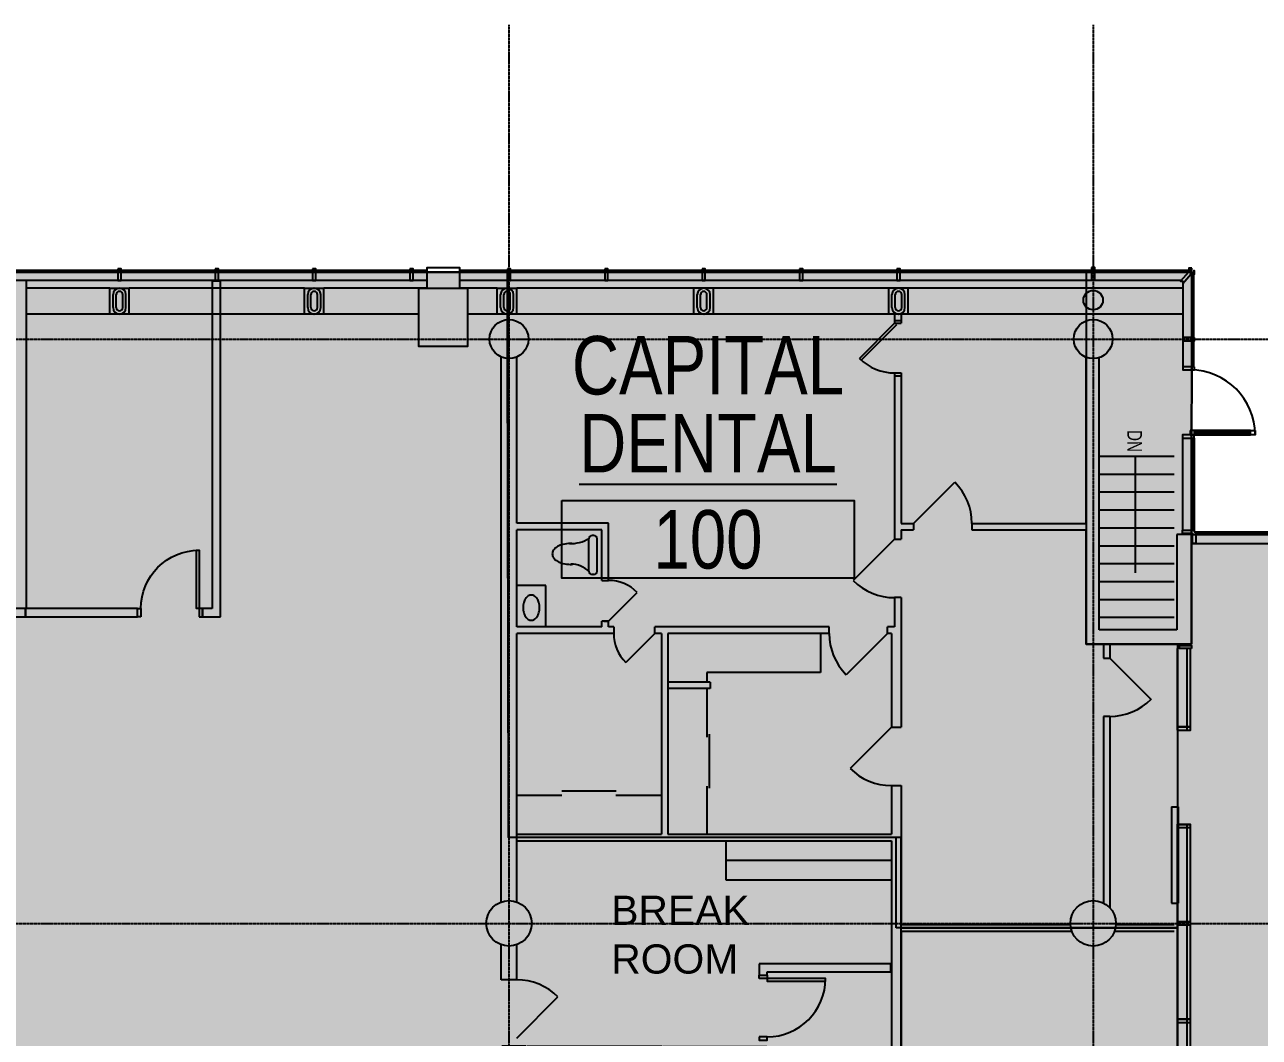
# Model space of a CAD drawing. Header units: inches. Extents: x 0 to 3574, y 0 to 3009.
# Drawn here: x 1232 to 1993, y 2385 to 3009 of the extents above; entities that cross this region are included whole.
import ezdxf
from ezdxf.enums import TextEntityAlignment as Align

# ---------------------------------------------------------------- set-up
doc = ezdxf.new("R2010")
doc.units = ezdxf.units.IN
doc.header["$MEASUREMENT"] = 0
doc.linetypes.add('CENTER2', pattern=[1.125, 0.75, -0.125, 0.125, -0.125])
doc.linetypes.add('HIDDEN', pattern=[0.375, 0.25, -0.125])
for name, color, linetype in [('1 BOMA GROSS', 3, 'HIDDEN'), ('2 VERTICAL PENETRATION', 6, 'HIDDEN'), ('2 VERTICAL PENETRATION area', 253, 'HIDDEN'), ('3 SUITE TENANT', 4, 'HIDDEN'), ('3 SUITE TENANT area', 151, 'HIDDEN'), ('3 SUITE TENANT DARK', 4, 'HIDDEN'), ('3 SUITE TENANT DARK area', 150, 'HIDDEN'), ('4 COMMON BUILDING', 2, 'HIDDEN'), ('6 COMMON BLDG', 50, 'HIDDEN'), ('A-Anno-Note', 110, 'Continuous'), ('A-Area-Spce-Iden', 110, 'Continuous'), ('A-Area-Spce-Sqft', 81, 'Continuous'), ('A-DOOR', 113, 'Continuous'), ('A-FLOR-CASE', 10, 'Continuous'), ('A-FLOR-STRS', 71, 'Continuous'), ('A-GLAZ', 113, 'Continuous'), ('A-GLAZ-SILL', 44, 'Continuous'), ('A-WALL', 130, 'Continuous'), ('A-Wall-E', 137, 'Continuous'), ('AecObjExplode_Layout1_Vport_20B0A', 7, 'Continuous'), ('P-Flor-Fixt', 42, 'Continuous'), ('S-COLS', 122, 'Continuous'), ('S-Grid', 34, 'CENTER2')]:
    doc.layers.add(name, color=color, linetype=linetype)
doc.styles.get("Standard").update_dxf_attribs({"font": 'arial.ttf'})

# ---------------------------------------------------------------- blocks, each defined once
blk = doc.blocks.new('FLOR-ROOM-TAG')
at = {"layer": 'A-Area-Spce-Iden'}
blk.add_lwpolyline([(-0.2344, -0.0918), (0.2344, -0.0918), (0.2344, -0.2168), (-0.2344, -0.2168)], close=True, dxfattribs=at)
at = {"width": 0.8}
for tag, p in [('AARMLBL1', (0, 0.125)), ('AARMLBL2', (0, 0))]:
    blk.add_attdef(tag, text='', height=0.0938, dxfattribs=at).set_placement(p, align=Align.MIDDLE_CENTER)
at = {"layer": 'A-Area-Spce-Iden', "width": 0.8}
blk.add_attdef('AARMNUM', text='', height=0.0938, dxfattribs=at).set_placement((0, -0.1543), align=Align.MIDDLE_CENTER)
at = {"layer": 'A-Area-Spce-Sqft', "width": 0.8}
blk.add_attdef('AARMAREA', text='', height=0.0938, dxfattribs=at).set_placement((0, -0.3086), align=Align.MIDDLE_CENTER)
blk = doc.blocks.new('AecObjExplode_Layout1_Vport_20B0A')
at = {"layer": 'A-DOOR', "color": 113, "linetype": 'Continuous', "lineweight": -3}
for points in [[(1252.52, 2377.97), (1250.77, 2377.97), (1250.77, 2413.97), (1252.52, 2413.97)], [(1216.52, 2372.97), (1214.52, 2372.97), (1214.52, 2377.97), (1216.52, 2377.97)], [(1252.52, 2372.97), (1254.52, 2372.97), (1254.52, 2377.97), (1252.52, 2377.97)], [(1597.45, 2150.07), (1597.45, 2152.07), (1602.45, 2152.07), (1602.45, 2150.07)], [(1602.45, 2150.07), (1602.45, 2148.32), (1638.45, 2148.32), (1638.45, 2150.07)], [(1597.45, 2114.07), (1597.45, 2112.07), (1602.45, 2112.07), (1602.45, 2114.07)]]:
    blk.add_lwpolyline(points, close=True, dxfattribs=at)
at = {"layer": 'A-DOOR', "color": 48, "linetype": 'Continuous', "lineweight": -3, "extrusion": (0, 0, -1)}
blk.add_arc((-1252.52, 2377.97), 36, 0, 90, dxfattribs=at)
at = {"layer": 'A-DOOR', "color": 48, "linetype": 'Continuous', "lineweight": -3}
blk.add_arc((1602.45, 2150.07), 36, 270, 360, dxfattribs=at)
at = {"layer": 'A-WALL', "color": 130, "linetype": 'Continuous', "lineweight": -3}
for p, q in [((1265.52, 2579.63), (1260.52, 2579.63)), ((1260.52, 2579.63), (1260.52, 2377.97)), ((1265.52, 2372.97), (1265.52, 2579.63)), ((1145.53, 2377.97), (1136.53, 2377.98)), ((1145.52, 2377.97), (1145.52, 2372.97)), ((1214.52, 2377.97), (1145.52, 2377.97)), ((1145.52, 2372.97), (1145.53, 2377.97)), ((1214.52, 2372.97), (1214.52, 2377.97)), ((1254.52, 2377.97), (1254.52, 2372.97)), ((1260.52, 2377.97), (1254.52, 2377.97)), ((1136.52, 2372.98), (1145.52, 2372.97)), ((1145.52, 2372.97), (1214.52, 2372.97)), ((1254.52, 2372.97), (1265.52, 2372.97)), ((1597.45, 2159.18), (1597.45, 2152.07)), ((1678.69, 2159.18), (1597.45, 2159.18)), ((1602.45, 2152.07), (1602.45, 2154.18)), ((1602.45, 2154.18), (1678.69, 2154.18)), ((1678.69, 2154.18), (1678.69, 2159.18)), ((1597.45, 2152.07), (1602.45, 2152.07))]:
    blk.add_line(p, q, dxfattribs=at)

msp = doc.modelspace()

# ---------------------------------------------------------------- hatches: boundary and pattern name
at = {"layer": '2 VERTICAL PENETRATION area', "transparency": 33554495}
h = msp.add_hatch(color=256, dxfattribs=at)
h.dxf.hatch_style = 1
h.paths.add_polyline_path([(2441.63, 1369.19), (2441.63, 1010.9), (2246.32, 1010.9), (2246.32, 1060.6), (2201.76, 1061.25), (2201.76, 1287.77), (2246.32, 1287.77), (2246.32, 1369.19)])
h.paths.add_polyline_path([(2253.13, 723.19), (2441.63, 723.19), (2441.63, 650.56), (2246.32, 650.56), (2246.32, 721.96), (2176.32, 721.96), (2176.32, 841.69), (2254.32, 841.69)])
h.paths.add_polyline_path([(2614.32, 1489.19), (2614.32, 1369.19), (2561.12, 1369.19), (2246.32, 1369.19), (2246.32, 1489.19)])
h.paths.add_polyline_path([(2780.8, 1842.29), (2700.43, 1842.29), (2606.32, 1842.29), (2606.32, 1765.19), (2327.33, 1765.19), (2327.33, 1739.19), (2246.32, 1739.19), (2246.32, 1621.19), (2780.8, 1621.19)])
h.paths.add_polyline_path([(2778.3, 1489.19), (2778.3, 1435.84), (2782.48, 1435.84), (2782.48, 1366.56), (2689.23, 1366.56), (2689.23, 1489.19)])
h.paths.add_polyline_path([(3249.66, 1435.63), (3249.66, 1435.84), (3133, 1435.84), (3133, 1371.19), (3369.32, 1371.19), (3369.32, 1435.84)])
h.paths.add_polyline_path([(3309.32, 1674.53), (3210.2, 1674.53), (3134.47, 1674.57), (3134.47, 1739.19), (3369.32, 1739.19), (3369.32, 1674.53)])
h.paths.add_polyline_path([(2974.94, 651.04), (2974.94, 761.81), (2670.32, 761.81), (2670.32, 723.19), (2653.82, 723.19), (2653.82, 650.56)])
h.paths.add_polyline_path([(2156.9, 298.19), (2130.2, 262.31), (1527.32, 262.31), (1527.32, 298.19)])
h.paths.add_polyline_path([(408.82, 836.82), (519.32, 836.82), (519.32, 788.42), (693.36, 788.42), (694.45, 646.82), (408.82, 646.82)])
h.paths.add_polyline_path([(519.32, 932.75), (519.32, 937.75), (694.45, 937.75), (694.45, 1020.81), (502.19, 1020.81), (501.69, 932.75)])
h.paths.add_polyline_path([(1950.82, 2658.19), (1950.82, 2694.69), (1951.07, 2798.19), (1951.07, 2830.56), (1951.07, 2856.42), (1885.92, 2856.42), (1885.92, 2627.19), (1950.82, 2627.19)])
h.paths.add_polyline_path([(2189.82, 2694.69), (2189.82, 2627.19), (2255.48, 2627.19), (2255.48, 2854.18), (2188.82, 2854.19), (2188.82, 2694.69)])
h.paths.add_polyline_path([(1689.46, 2379.66), (1689.46, 2199.26), (1771.99, 2199.26), (1771.99, 2090.19), (1525.94, 2090.19), (1525.94, 2379.66)])
at = {"layer": '3 SUITE TENANT area', "transparency": 33554495}
h = msp.add_hatch(color=256, dxfattribs=at)
h.dxf.hatch_style = 1
h.paths.add_polyline_path([(1942.32, 2627.19), (1942.32, 2452.46), (1771.99, 2452.46), (1771.99, 2508.09), (1530.07, 2508.09), (1530.07, 2856.42), (1885.92, 2856.42), (1885.92, 2627.19)])
at = {"layer": '3 SUITE TENANT DARK area', "transparency": 33554495}
h = msp.add_hatch(color=256, dxfattribs=at)
h.dxf.hatch_style = 1
h.paths.add_polyline_path([(1689.46, 2317.08), (1771.99, 2317.08), (1771.99, 2452.46), (1771.99, 2508.09), (1530.07, 2508.09), (1529.32, 2856.42), (409.33, 2856.42), (408.82, 2827.31), (213.76, 2827.38), (213.76, 1720.25), (408.38, 1720.25), (422.87, 1734.58), (1516.48, 1737.29), (1544.02, 1737.44), (1543.74, 1739.19), (1827.57, 1739.19), (1827.57, 2095.19), (1771.99, 2095.19), (1771.99, 2090.19), (1525.94, 2090.19), (1525.94, 2379.66), (1689.41, 2379.26)])
h = msp.add_hatch(color=256, dxfattribs=at)
h.dxf.hatch_style = 1
h.paths.add_polyline_path([(1942.32, 2452.46), (1942.32, 2095.19), (1771.99, 2095.19), (1771.99, 2452.46)])
at = {"layer": '6 COMMON BLDG', "transparency": 33554495}
h = msp.add_hatch(color=256, dxfattribs=at)
h.dxf.hatch_style = 1
h.paths.add_polyline_path([(408.16, 1719.65), (408.16, 1387.38), (422.1, 1373.81), (462.1, 1373.81), (462.29, 1371.36), (1889.27, 1371.91), (1889.27, 1739.19), (1543.52, 1739.19), (1543.8, 1737.44), (1516.26, 1737.29), (422.65, 1734.58), (408.16, 1720.25)])
h.paths.add_polyline_path([(2189.82, 2694.69), (1950.82, 2694.69), (1950.82, 2627.19), (1942.32, 2627.19), (1942.32, 1739.19), (1889.44, 1739.19), (1889.45, 1368.28), (2246.32, 1369.19), (2246.32, 1739.19), (2198.32, 1739.19), (2198.32, 2627.19), (2189.82, 2627.19)])
h.paths.add_polyline_path([(3133, 1435.84), (3133, 1371.19), (2972.94, 1371.19), (2972.94, 1252.44), (2861.32, 1252.44), (2861.32, 1328.59), (2842.48, 1328.59), (2842.48, 1435.84)])
h.paths.add_polyline_path([(3210.2, 1674.53), (3210.2, 1435.84), (2778.3, 1435.84), (2778.3, 1489.19), (2246.32, 1489.19), (2246.32, 1621.19), (2780.8, 1621.19), (2780.8, 1676.28), (3134.47, 1676.28), (3134.47, 1674.57)])
h.paths.add_polyline_path([(3369.32, 1371.19), (3369.32, 1007.69), (3366.38, 1007.69), (3366.38, 721.19), (3328.94, 721.19), (3328.94, 654.38), (2974.94, 654.38), (2974.94, 761.81), (2670.32, 761.81), (2670.32, 723.19), (2653.82, 723.19), (2653.82, 650.56), (2441.63, 650.56), (2441.63, 1010.9), (2441.63, 1018.9), (2441.63, 1060.6), (2441.63, 1194.04), (2441.63, 1295.77), (2441.63, 1369.19), (2614.32, 1369.19), (2614.32, 1252.44), (2972.94, 1252.44), (2972.94, 1371.19)])
h.paths.add_polyline_path([(2614.32, 1489.19), (2614.32, 1252.44), (2689.23, 1252.44), (2689.23, 1489.19)])

# ---------------------------------------------------------------- linework, layer by layer
at = {"layer": '1 BOMA GROSS'}
msp.add_lwpolyline([(213.76, 1387.38), (408.38, 1387.38), (408.38, 1720.25), (213.76, 1720.25), (213.76, 2827.38), (408.82, 2827.31), (408.82, 2856.42), (1951.07, 2856.42), (1951.07, 2830.56), (1951.07, 2798.19), (1950.82, 2694.69), (2188.82, 2694.69)], dxfattribs=at)
at = {"layer": '2 VERTICAL PENETRATION'}
msp.add_lwpolyline([(1950.82, 2658.19), (1950.82, 2694.69), (1951.07, 2798.19), (1951.07, 2830.56), (1951.07, 2856.42), (1885.92, 2856.42), (1885.92, 2627.19), (1950.82, 2627.19)], close=True, dxfattribs=at)
at = {"layer": '3 SUITE TENANT'}
msp.add_lwpolyline([(1942.32, 2627.19), (1942.32, 2452.46), (1771.99, 2452.46), (1771.99, 2508.09), (1530.07, 2508.09), (1530.07, 2856.42), (1885.92, 2856.42), (1885.92, 2627.19)], close=True, dxfattribs=at)
at = {"layer": '3 SUITE TENANT DARK'}
for points in [[(1689.46, 2317.08), (1771.99, 2317.08), (1771.99, 2452.46), (1771.99, 2508.09), (1530.07, 2508.09), (1529.32, 2856.42), (409.33, 2856.42), (408.82, 2827.31), (213.76, 2827.38), (213.76, 1720.25), (408.38, 1720.25), (422.87, 1734.58), (1516.48, 1737.29), (1544.02, 1737.44), (1543.74, 1739.19), (1827.57, 1739.19), (1827.57, 2095.19), (1771.99, 2095.19), (1771.99, 2090.19), (1525.94, 2090.19), (1525.94, 2379.66), (1689.41, 2379.26), (1689.46, 2317.08)], [(1942.32, 2452.46), (1942.32, 2095.19), (1771.99, 2095.19), (1771.99, 2452.46)]]:
    msp.add_lwpolyline(points, close=True, dxfattribs=at)
at = {"layer": '4 COMMON BUILDING'}
msp.add_lwpolyline([(2189.82, 2694.69), (1950.82, 2694.69), (1950.82, 2627.19), (1942.32, 2627.19), (1942.32, 1739.19), (1889.44, 1739.19), (1889.45, 1368.28), (2246.32, 1369.19), (2246.32, 1739.19), (2198.32, 1739.19), (2198.32, 2627.19), (2198.32, 2627.19), (2189.82, 2627.19)], close=True, dxfattribs=at)
at = {"layer": 'A-DOOR'}
for p, q in [((1746.35, 2803.29), (1767.99, 2824.93)), ((1769.04, 2823.88), (1747.4, 2802.24)), ((1779.57, 2701.6), (1805.03, 2727.06)), ((1767.99, 2691.98), (1742.46, 2666.45)), ((1591.58, 2641.28), (1609.4, 2659.1)), ((1620.11, 2633.81), (1602.27, 2615.97)), ((1763.64, 2633.81), (1738.19, 2608.35)), ((1900.59, 2618.68), (1926.04, 2593.22)), ((1652.22, 2599.81), (1652.22, 2569.81)), ((1653.87, 2538.55), (1653.87, 2571.66)), ((1765.99, 2576.09), (1740.53, 2550.64)), ((1534.83, 2534.09), (1562.83, 2534.09)), ((1596.48, 2536.68), (1562.93, 2536.68)), ((1596.22, 2534.09), (1624.22, 2534.09)), ((1652.22, 2539.81), (1652.22, 2510.09)), ((1938.61, 2527.06), (1938.61, 2467.68)), ((1938.61, 2527.06), (1942.61, 2527.06)), ((1942.61, 2527.06), (1942.61, 2467.68)), ((1938.61, 2467.68), (1942.61, 2467.68)), ((1535.07, 2384.42), (1560.53, 2409.88))]:
    msp.add_line(p, q, dxfattribs=at)
for centre, radius, start, end in [((1767.99, 2824.93), 30.6, 225, 270), ((1779.57, 2701.6), 36, 0, 45), ((1591.58, 2641.28), 25.2, 45, 90), ((1767.99, 2691.98), 36.1, 225, 270), ((1620.11, 2633.81), 25.23, 180, 225), ((1763.64, 2633.81), 36, 180, 225), ((1900.59, 2618.68), 36, 270, 315), ((1765.99, 2576.09), 36, 225, 270), ((1535.07, 2384.42), 36, 45, 90)]:
    msp.add_arc(centre, radius, start, end, dxfattribs=at)
at = {"layer": 'A-FLOR-CASE'}
for p, q in [((1722.22, 2633.81), (1722.22, 2609.81)), ((1722.22, 2609.81), (1652.22, 2609.81)), ((1652.22, 2609.81), (1652.22, 2603.81)), ((1663.99, 2506.09), (1663.99, 2482.09)), ((1663.99, 2494.09), (1765.99, 2494.09)), ((1663.99, 2482.09), (1765.99, 2482.09))]:
    msp.add_line(p, q, dxfattribs=at)
at = {"layer": 'A-FLOR-STRS'}
for p, q in [((1940.14, 2742.84), (1893.92, 2742.84)), ((1916.37, 2671.21), (1916.37, 2742.4)), ((1940.14, 2731.8), (1893.92, 2731.8)), ((1940.14, 2720.77), (1893.92, 2720.77)), ((1940.14, 2709.74), (1893.92, 2709.74)), ((1940.14, 2698.71), (1893.92, 2698.71)), ((1940.14, 2687.67), (1893.92, 2687.67)), ((1940.14, 2676.64), (1893.92, 2676.64)), ((1940.14, 2665.61), (1893.92, 2665.61)), ((1940.14, 2654.58), (1893.92, 2654.58)), ((1940.14, 2643.54), (1893.92, 2643.54))]:
    msp.add_line(p, q, dxfattribs=at)
msp.add_solid([(1918.24, 2678.71), (1914.49, 2678.71), (1916.37, 2667.46)], dxfattribs=at)
at = {"layer": 'A-GLAZ'}
for p, q in [((1479.94, 2856.42), (810.57, 2856.42)), ((1479.94, 2857.42), (811.32, 2857.42)), ((1950.13, 2857.42), (1499.74, 2857.42)), ((1949.02, 2856.42), (1499.74, 2856.42)), ((1951.07, 2856.12), (1951.07, 2816.19)), ((1952.07, 2855.19), (1952.07, 2816.19)), ((1479.94, 2851.19), (450.32, 2851.19)), ((1284.32, 2846.56), (1232.82, 2846.56)), ((1404.32, 2846.56), (1296.32, 2846.56)), ((1479.94, 2846.56), (1416.32, 2846.56)), ((1944.48, 2851.19), (1499.74, 2851.19)), ((1523.14, 2846.56), (1499.74, 2846.56)), ((1644.32, 2846.56), (1535.14, 2846.56)), ((1764.32, 2846.56), (1656.32, 2846.56)), ((1945.57, 2846.56), (1776.32, 2846.56)), ((1945.57, 2850.81), (1945.57, 2798.19)), ((1951.07, 2814.19), (1951.07, 2798.19)), ((1952.07, 2814.19), (1952.07, 2798.19)), ((1945.32, 2754.19), (1945.32, 2697.44)), ((1950.82, 2754.19), (1950.82, 2697.44)), ((1951.82, 2754.19), (1951.82, 2697.44)), ((1952.57, 2754.19), (1952.57, 2696.44)), ((1987.32, 2758.94), (1952.82, 2758.94)), ((1952.82, 2758.06), (1987.32, 2758.06)), ((1952.82, 2757.06), (1987.32, 2757.06)), ((1952.82, 2756.19), (1987.32, 2756.19)), ((1945.32, 2694.69), (1941.88, 2694.69)), ((1945.32, 2695.44), (1945.32, 2694.69)), ((1950.82, 2694.69), (1945.32, 2694.69)), ((1950.82, 2689.19), (1950.82, 2694.69)), ((1952.57, 2696.44), (1999.57, 2696.44)), ((1953.57, 2695.69), (1999.57, 2695.69)), ((1953.57, 2694.69), (1999.57, 2694.69)), ((1951.57, 2689.19), (1950.82, 2689.19)), ((1951.57, 2689.19), (1999.57, 2689.19)), ((1944.07, 2626.44), (1944.07, 2627.19)), ((1950.32, 2626.44), (1950.32, 2627.19)), ((1942.32, 2574.19), (1942.32, 2624.44)), ((1948.32, 2574.19), (1948.32, 2624.44)), ((1950.32, 2574.19), (1950.32, 2624.44)), ((1942.32, 2576.19), (1950.32, 2576.19)), ((1942.32, 2574.19), (1950.32, 2574.19)), ((1942.32, 2334.17), (1942.32, 2516.39)), ((1942.32, 2516.19), (1950.32, 2516.19)), ((1942.32, 2514.19), (1950.32, 2514.19)), ((1948.32, 2334.17), (1948.32, 2516.39)), ((1950.32, 2334.17), (1950.32, 2516.39)), ((1942.32, 2456.19), (1950.32, 2456.19)), ((1942.32, 2454.19), (1950.32, 2454.19)), ((1942.32, 2396.19), (1950.32, 2396.19)), ((1942.32, 2394.19), (1950.32, 2394.19))]:
    msp.add_line(p, q, dxfattribs=at)
for points in [[(1289.32, 2858.42), (1289.32, 2857.42), (1290.07, 2857.42), (1290.07, 2856.42), (1289.32, 2856.42), (1289.32, 2851.19), (1291.32, 2851.19), (1291.32, 2856.42), (1290.57, 2856.42), (1290.57, 2857.42), (1291.32, 2857.42), (1291.32, 2858.42)], [(1349.32, 2858.42), (1349.32, 2857.42), (1350.07, 2857.42), (1350.07, 2856.42), (1349.32, 2856.42), (1349.32, 2851.19), (1351.32, 2851.19), (1351.32, 2856.42), (1350.57, 2856.42), (1350.57, 2857.42), (1351.32, 2857.42), (1351.32, 2858.42)], [(1409.32, 2858.42), (1409.32, 2857.42), (1410.07, 2857.42), (1410.07, 2856.42), (1409.32, 2856.42), (1409.32, 2851.19), (1411.32, 2851.19), (1411.32, 2856.42), (1410.57, 2856.42), (1410.57, 2857.42), (1411.32, 2857.42), (1411.32, 2858.42)], [(1469.32, 2858.42), (1469.32, 2857.42), (1470.07, 2857.42), (1470.07, 2856.42), (1469.32, 2856.42), (1469.32, 2851.19), (1471.32, 2851.19), (1471.32, 2856.42), (1470.57, 2856.42), (1470.57, 2857.42), (1471.32, 2857.42), (1471.32, 2858.42)], [(1529.32, 2858.42), (1529.32, 2857.42), (1530.07, 2857.42), (1530.07, 2856.42), (1529.32, 2856.42), (1529.32, 2851.19), (1531.32, 2851.19), (1531.32, 2856.42), (1530.57, 2856.42), (1530.57, 2857.42), (1531.32, 2857.42), (1531.32, 2858.42)], [(1589.32, 2858.42), (1589.32, 2857.42), (1590.07, 2857.42), (1590.07, 2856.42), (1589.32, 2856.42), (1589.32, 2851.19), (1591.32, 2851.19), (1591.32, 2856.42), (1590.57, 2856.42), (1590.57, 2857.42), (1591.32, 2857.42), (1591.32, 2858.42)], [(1649.32, 2858.42), (1649.32, 2857.42), (1650.07, 2857.42), (1650.07, 2856.42), (1649.32, 2856.42), (1649.32, 2851.19), (1651.32, 2851.19), (1651.32, 2856.42), (1650.57, 2856.42), (1650.57, 2857.42), (1651.32, 2857.42), (1651.32, 2858.42)], [(1709.32, 2858.42), (1709.32, 2857.42), (1710.07, 2857.42), (1710.07, 2856.42), (1709.32, 2856.42), (1709.32, 2851.19), (1711.32, 2851.19), (1711.32, 2856.42), (1710.57, 2856.42), (1710.57, 2857.42), (1711.32, 2857.42), (1711.32, 2858.42)], [(1769.32, 2858.42), (1769.32, 2857.42), (1770.07, 2857.42), (1770.07, 2856.42), (1769.32, 2856.42), (1769.32, 2851.19), (1771.32, 2851.19), (1771.32, 2856.42), (1770.57, 2856.42), (1770.57, 2857.42), (1771.32, 2857.42), (1771.32, 2858.42)], [(1889.32, 2859.38), (1889.32, 2858.38), (1890.07, 2858.38), (1890.07, 2857.38), (1889.32, 2857.38), (1889.32, 2852.15), (1891.32, 2852.15), (1891.32, 2857.38), (1890.57, 2857.38), (1890.57, 2858.38), (1891.32, 2858.38), (1891.32, 2859.38)], [(1942.32, 2574.19), (1950.32, 2574.19), (1950.32, 2576.19), (1942.32, 2576.19)], [(1942.32, 2514.19), (1950.32, 2514.19), (1950.32, 2516.19), (1942.32, 2516.19)], [(1942.32, 2454.19), (1950.32, 2454.19), (1950.32, 2456.19), (1942.32, 2456.19)], [(1942.32, 2394.19), (1950.32, 2394.19), (1950.32, 2396.19), (1942.32, 2396.19)]]:
    msp.add_lwpolyline(points, close=True, dxfattribs=at)
msp.add_lwpolyline([(1479.94, 2846.56), (1479.94, 2859.31), (1499.74, 2859.31), (1499.74, 2846.56)], dxfattribs=at)
at = {"layer": 'A-GLAZ', "flags": 128}
for points in [[(1951.2, 2858.81), (1949.2, 2858.81), (1949.2, 2857.87), (1950.13, 2857.87), (1950.13, 2856.5), (1949.1, 2856.5), (1944.16, 2850.81), (1945.57, 2850.81), (1945.57, 2849.4), (1950.51, 2855.09), (1950.51, 2856.12), (1952.07, 2856.12), (1952.07, 2855.19), (1952.82, 2855.19), (1952.82, 2857.19), (1952.07, 2857.19), (1952.07, 2856.25), (1950.51, 2856.25), (1950.51, 2856.5), (1950.26, 2856.5), (1950.26, 2857.87), (1951.2, 2857.87)], [(1952.82, 2816.19), (1945.57, 2816.19), (1945.57, 2814.19), (1952.82, 2814.19)], [(1952.82, 2798.19), (1945.57, 2798.19), (1945.57, 2796.19), (1952.82, 2796.19)], [(1952.57, 2756.19), (1945.32, 2756.19), (1945.32, 2754.19), (1952.57, 2754.19)], [(1950.07, 2758.94), (1950.07, 2756.19), (1952.82, 2756.19), (1952.82, 2758.94)], [(1990.07, 2758.94), (1990.07, 2756.19), (1987.32, 2756.19), (1987.32, 2758.94)], [(1945.32, 2697.44), (1945.32, 2697.44), (1952.57, 2697.44), (1952.57, 2696.44), (1953.57, 2696.44), (1953.57, 2689.19), (1952.57, 2689.19), (1951.57, 2689.19), (1951.57, 2695.44), (1945.32, 2695.44)], [(1950.82, 2624.44), (1943.57, 2624.44), (1943.57, 2626.44), (1950.82, 2626.44)]]:
    msp.add_lwpolyline(points, close=True, dxfattribs=at)
at = {"layer": 'A-GLAZ'}
msp.add_arc((1950.07, 2756.19), 40, 0, 90, dxfattribs=at)
at = {"layer": 'A-GLAZ-SILL'}
for p, q in [((1284.32, 2830.56), (1232.82, 2830.56)), ((1404.32, 2830.56), (1296.32, 2830.56)), ((1474.84, 2830.56), (1416.32, 2830.56)), ((1523.14, 2830.56), (1504.84, 2830.56)), ((1644.32, 2830.56), (1535.14, 2830.56)), ((1764.32, 2830.56), (1656.32, 2830.56)), ((1945.57, 2830.56), (1776.32, 2830.56))]:
    msp.add_line(p, q, dxfattribs=at)
at = {"layer": 'A-WALL'}
for p, q in [((1232.82, 2851.19), (1232.82, 2649.12)), ((1284.32, 2830.56), (1284.32, 2846.56)), ((1284.32, 2846.56), (1296.32, 2846.56)), ((1296.32, 2830.56), (1296.32, 2846.56)), ((1404.32, 2830.56), (1404.32, 2846.56)), ((1404.32, 2846.56), (1416.32, 2846.56)), ((1416.32, 2830.56), (1416.32, 2846.56)), ((1523.14, 2830.56), (1523.14, 2846.56)), ((1523.14, 2846.56), (1535.14, 2846.56)), ((1535.14, 2830.56), (1535.14, 2846.56)), ((1644.32, 2830.56), (1644.32, 2846.56)), ((1656.32, 2846.56), (1644.32, 2846.56)), ((1656.32, 2830.56), (1656.32, 2846.56)), ((1764.32, 2830.56), (1764.32, 2846.56)), ((1776.32, 2846.56), (1764.32, 2846.56)), ((1776.32, 2830.56), (1776.32, 2846.56)), ((1286.32, 2834.56), (1286.32, 2842.56)), ((1288.32, 2834.56), (1288.32, 2842.56)), ((1292.32, 2834.56), (1292.32, 2842.56)), ((1294.32, 2834.56), (1294.32, 2842.56)), ((1406.32, 2834.56), (1406.32, 2842.56)), ((1408.32, 2834.56), (1408.32, 2842.56)), ((1412.32, 2834.56), (1412.32, 2842.56)), ((1414.32, 2834.56), (1414.32, 2842.56)), ((1525.14, 2834.56), (1525.14, 2842.56)), ((1527.14, 2834.56), (1527.14, 2842.56)), ((1531.14, 2834.56), (1531.14, 2842.56)), ((1533.14, 2834.56), (1533.14, 2842.56)), ((1646.32, 2834.56), (1646.32, 2842.56)), ((1648.32, 2834.56), (1648.32, 2842.56)), ((1652.32, 2834.56), (1652.32, 2842.56)), ((1654.32, 2834.56), (1654.32, 2842.56)), ((1766.32, 2834.56), (1766.32, 2842.56)), ((1768.32, 2834.56), (1768.32, 2842.56)), ((1772.32, 2834.56), (1772.32, 2842.56)), ((1774.32, 2834.56), (1774.32, 2842.56)), ((1296.32, 2830.56), (1284.32, 2830.56)), ((1416.32, 2830.56), (1404.32, 2830.56)), ((1535.14, 2830.56), (1523.14, 2830.56)), ((1656.32, 2830.56), (1644.32, 2830.56)), ((1776.32, 2830.56), (1764.32, 2830.56)), ((1767.99, 2830.56), (1767.99, 2824.93)), ((1771.99, 2830.56), (1771.99, 2824.93)), ((1767.99, 2826.63), (1771.99, 2826.63)), ((1767.99, 2824.93), (1771.99, 2824.93)), ((1525.57, 2468.36), (1525.57, 2804.17)), ((1535.07, 2701.73), (1535.07, 2804.17)), ((1885.92, 2701.6), (1885.92, 2804.02)), ((1893.92, 2636.12), (1893.92, 2803.74)), ((1767.99, 2794.33), (1767.99, 2691.98)), ((1767.99, 2794.33), (1771.99, 2794.33)), ((1767.99, 2792.63), (1771.99, 2792.63)), ((1771.99, 2794.33), (1771.99, 2701.6)), ((1591.58, 2701.73), (1535.07, 2701.73)), ((1591.58, 2666.49), (1591.58, 2701.73)), ((1771.99, 2701.6), (1779.57, 2701.6)), ((1779.57, 2701.6), (1779.57, 2697.6)), ((1815.57, 2701.6), (1885.92, 2701.6)), ((1815.57, 2701.6), (1815.57, 2697.6)), ((1587.58, 2697.73), (1535.07, 2697.73)), ((1535.07, 2637.81), (1535.07, 2697.73)), ((1587.58, 2666.51), (1587.58, 2697.73)), ((1771.99, 2697.6), (1779.57, 2697.6)), ((1771.99, 2697.6), (1771.99, 2691.98)), ((1815.57, 2697.6), (1885.92, 2697.6)), ((1885.92, 2627.19), (1885.92, 2697.6)), ((1941.88, 2694.69), (1941.88, 2636.12)), ((1767.99, 2691.98), (1771.99, 2691.98)), ((1950.82, 2689.19), (1950.82, 2627.19)), ((1587.58, 2666.51), (1587.58, 2669.81)), ((1767.99, 2655.87), (1767.99, 2637.81)), ((1771.99, 2655.87), (1767.99, 2655.87)), ((1771.99, 2655.87), (1771.99, 2576.09)), ((1232.48, 2649.12), (1232.48, 2644.12)), ((1587.58, 2637.81), (1587.58, 2641.28)), ((1591.55, 2641.26), (1588.75, 2641.26)), ((1591.58, 2637.81), (1591.58, 2641.28)), ((1591.58, 2639.28), (1591.58, 2641.28)), ((1587.58, 2637.81), (1535.07, 2637.81)), ((1594.88, 2633.81), (1535.07, 2633.81)), ((1535.07, 2468.36), (1535.07, 2633.81)), ((1594.88, 2637.81), (1591.58, 2637.81)), ((1727.64, 2637.81), (1620.11, 2637.81)), ((1624.22, 2633.81), (1620.11, 2633.81)), ((1624.22, 2633.81), (1624.22, 2510.09)), ((1727.64, 2633.81), (1628.22, 2633.81)), ((1628.22, 2633.81), (1628.22, 2510.09)), ((1727.64, 2633.81), (1727.64, 2637.81)), ((1767.99, 2637.81), (1763.64, 2637.81)), ((1763.64, 2633.81), (1763.64, 2637.81)), ((1765.99, 2633.81), (1763.64, 2633.81)), ((1765.99, 2633.81), (1765.99, 2576.09)), ((1941.88, 2636.12), (1893.92, 2636.12)), ((1950.82, 2627.19), (1885.92, 2627.19)), ((1896.59, 2627.19), (1896.59, 2618.68)), ((1900.59, 2627.19), (1900.59, 2618.68)), ((1896.59, 2618.68), (1900.59, 2618.68)), ((1654.22, 2603.81), (1628.22, 2603.81)), ((1654.22, 2603.81), (1654.22, 2599.81)), ((1654.22, 2599.81), (1628.22, 2599.81)), ((1896.59, 2582.68), (1896.59, 2467.7)), ((1900.59, 2582.68), (1896.59, 2582.68)), ((1900.59, 2582.68), (1900.59, 2464.7)), ((1765.99, 2576.09), (1771.99, 2576.09)), ((1765.99, 2540.09), (1765.99, 2510.09)), ((1765.99, 2540.09), (1771.99, 2540.09)), ((1771.99, 2540.09), (1771.99, 2454.46)), ((1534.83, 2510.09), (1624.22, 2510.09)), ((1534.83, 2506.09), (1765.99, 2506.09)), ((1628.22, 2510.09), (1765.99, 2510.09)), ((1765.99, 2506.09), (1765.99, 2371.66)), ((1771.99, 2454.46), (1876.34, 2454.46)), ((1771.99, 2450.46), (1877.14, 2450.46)), ((1771.99, 2450.46), (1771.99, 2263.08)), ((1903.5, 2450.46), (1940.14, 2450.46)), ((1904.3, 2454.46), (1940.14, 2454.46)), ((1525.57, 2420.42), (1525.57, 2442.02)), ((1535.07, 2420.42), (1535.07, 2442.02)), ((1535.07, 2420.42), (1525.57, 2420.42))]:
    msp.add_line(p, q, dxfattribs=at)
for points in [[(1768.99, 2452.46), (1768.99, 2508.09), (1530.07, 2508.09), (1530.07, 2856.42), (1885.92, 2856.42), (1885.92, 2627.19), (1942.32, 2627.19), (1942.32, 2452.46)], [(1504.84, 2846.56), (1504.84, 2810.56), (1474.84, 2810.56), (1474.84, 2846.56)]]:
    msp.add_lwpolyline(points, close=True, dxfattribs=at)
for points in [[(1587.58, 2666.51), (1591.58, 2666.51)], [(1232.48, 2649.12), (1232.48, 2644.12), (1301.48, 2644.12), (1301.48, 2649.12), (1232.48, 2649.12)], [(1591.58, 2641.28), (1587.58, 2641.28)], [(1594.88, 2637.81), (1594.88, 2633.81)], [(1620.11, 2633.81), (1620.11, 2637.81)]]:
    msp.add_lwpolyline(points, dxfattribs=at)
msp.add_circle((1890.32, 2839.19), 6, dxfattribs=at)
for centre, radius, start, end in [((1290.32, 2842.56), 4, 0, 180), ((1410.32, 2842.56), 4, 0, 180), ((1529.14, 2842.56), 4, 0, 180), ((1650.32, 2842.56), 4, 0, 180), ((1770.32, 2842.56), 4, 0, 180), ((1290.32, 2842.56), 2, 0, 180), ((1410.32, 2842.56), 2, 0, 180), ((1529.14, 2842.56), 2, 0, 180), ((1650.32, 2842.56), 2, 0, 180), ((1770.32, 2842.56), 2, 0, 180), ((1290.32, 2834.56), 4, 180, 0), ((1290.32, 2834.56), 2, 180, 0), ((1410.32, 2834.56), 4, 180, 0), ((1410.32, 2834.56), 2, 180, 0), ((1529.14, 2834.56), 4, 180, 0), ((1529.14, 2834.56), 2, 180, 0), ((1650.32, 2834.56), 4, 180, 0), ((1650.32, 2834.56), 2, 180, 0), ((1770.32, 2834.56), 4, 180, 0), ((1770.32, 2834.56), 2, 180, 0)]:
    msp.add_arc(centre, radius, start, end, dxfattribs=at)
at = {"layer": 'A-Wall-E'}
msp.add_line((1232.48, 2649.12), (1232.48, 2644.12), dxfattribs=at)
at = {"layer": 'P-Flor-Fixt'}
for p, q in [((1582.58, 2694.12), (1581.58, 2694.12)), ((1579.58, 2672.12), (1579.58, 2692.12)), ((1584.58, 2672.12), (1584.58, 2692.12)), ((1553.1, 2663.36), (1534.83, 2663.36)), ((1553.1, 2637.97), (1553.1, 2663.36)), ((1582.58, 2670.12), (1581.58, 2670.12))]:
    msp.add_line(p, q, dxfattribs=at)
for points in [[(1569.03, 2689.17, 0.013407), (1568.02, 2689.2, 0.05934), (1563.61, 2688.67, 0.072877), (1560.25, 2687.32, 0.106718), (1557.75, 2685.03, 0.155603), (1557.03, 2682.79, 0.155603)], [(1557.03, 2682.79, 0.155603), (1557.75, 2680.54, 0.106718), (1560.25, 2678.25, 0.072877), (1563.61, 2676.9, 0.05934), (1568.02, 2676.38, 0.022841), (1569.73, 2676.45, 0.072877)]]:
    msp.add_lwpolyline(points, format="xyb", dxfattribs=at)
msp.add_lwpolyline([(1544.08, 2657.49, 0.141619), (1542.25, 2656.96, 0.107158), (1540.47, 2655.21, 0.079033), (1539.39, 2652.81, 0.066493), (1538.97, 2649.72, 0.066493), (1539.39, 2646.62, 0.079033), (1540.47, 2644.22, 0.107158), (1542.25, 2642.47, 0.141619), (1544.08, 2641.95, 0.141619), (1545.91, 2642.47, 0.107158), (1547.68, 2644.22, 0.079033), (1548.77, 2646.62, 0.066493), (1549.18, 2649.72, 0.066493), (1548.77, 2652.81, 0.079033), (1547.68, 2655.21, 0.107158), (1545.91, 2656.96, 0.141619)], format="xyb", close=True, dxfattribs=at)
for centre, radius, start, end in [((1581.58, 2692.12), 2, 90, 180), ((1582.58, 2692.12), 2, 0, 90), ((1568.04, 2711.84), 22.69, 268.74787, 300.89871), ((1568.89, 2661.6), 14.88, 43.89699, 91.36422), ((1581.58, 2672.12), 2, 180, 270), ((1582.58, 2672.12), 2, 270, 0)]:
    msp.add_arc(centre, radius, start, end, dxfattribs=at)
at = {"layer": 'S-COLS'}
for centre, radius in [((1530.32, 2815.19), 12), ((1890.32, 2815.19), 12), ((1530.32, 2455.19), 14), ((1890.32, 2455.19), 14)]:
    msp.add_circle(centre, radius, dxfattribs=at)
at = {"layer": 'S-Grid'}
for p, q in [((1530.32, 3008.9), (1530.32, 83.12)), ((1890.32, 3008.9), (1890.32, 83.26)), ((36, 2815.19), (3537.89, 2815.19)), ((36, 2455.19), (3537.89, 2455.19))]:
    msp.add_line(p, q, dxfattribs=at)

# ---------------------------------------------------------------- block references
at = {"layer": 'A-Area-Spce-Iden', "xscale": 384, "yscale": 384, "zscale": 384}
msp.add_blockref('FLOR-ROOM-TAG', (1652.97, 2751.07), dxfattribs=at).add_auto_attribs({'AARMLBL1': 'CAPITAL', 'AARMLBL2': '%%UDENTAL', 'AARMNUM': '100'})
at = {"layer": 'AecObjExplode_Layout1_Vport_20B0A'}
msp.add_blockref('AecObjExplode_Layout1_Vport_20B0A', (86.96, 271.16), dxfattribs=at)

# ---------------------------------------------------------------- texts
at = {"layer": 'A-Anno-Note', "insert": (1593.36, 2472.25), "char_height": 18, "width": 76.4965, "attachment_point": 1}
msp.add_mtext('BREAK\\PROOM', dxfattribs=at)
at = {"layer": 'A-FLOR-STRS', "width": 0.75}
msp.add_text('DN', height=9, rotation=270, dxfattribs=at).set_placement((1911.38, 2759.21))

doc.saveas('drawing.dxf')
